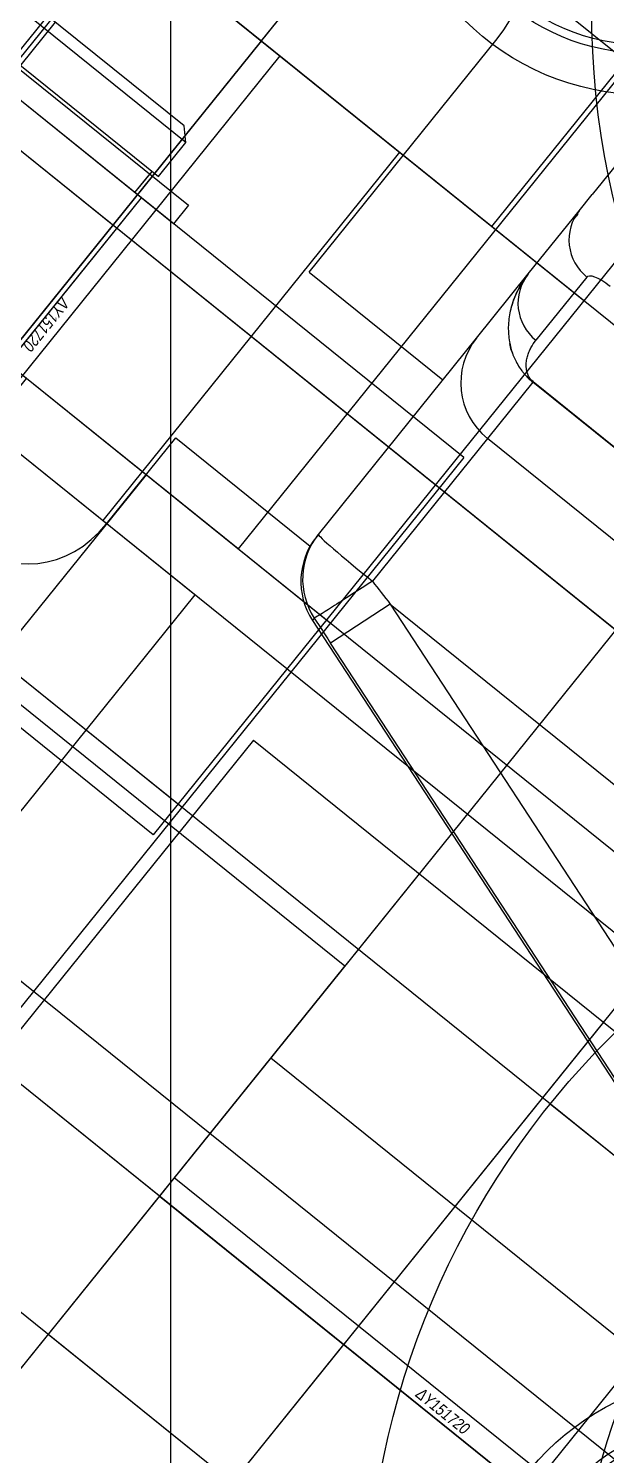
# Model space of a CAD drawing. Header units: millimetres. Extents: x 10462777 to 22643323, y 453826 to 1389191.
# Drawn here: x 11287432.7 to 11287457.2, y 584919.5 to 584979.8 of the extents above; entities that cross this region are included whole.
import ezdxf

# ---------------------------------------------------------------- set-up
doc = ezdxf.new("R2010")
doc.units = ezdxf.units.MM
doc.header["$LTSCALE"] = 200
doc.header["$MEASUREMENT"] = 0
for name, pattern in [('CENTER', [2, 1.25, -0.25, 0.25, -0.25]), ('HIDDEN', [3.75, 2.5, -1.25]), ('PHANTOM', [2.5, 1.25, -0.25, 0.25, -0.25, 0.25, -0.25])]:
    doc.linetypes.add(name, pattern=pattern)
doc.layers.get('0').update_dxf_attribs({"linetype": 'CONTINUOUS'})
for name, color, linetype in [('1', 1, 'CENTER'), ('5', 4, 'CONTINUOUS'), ('CENTER', 1, 'CONTINUOUS'), ('CL', 3, 'CONTINUOUS'), ('DR1501-002-005-002', 7, 'CONTINUOUS'), ('HL', 2, 'HIDDEN')]:
    doc.layers.add(name, color=color, linetype=linetype)
doc.layers.add('LAYOUT', color=8, linetype='CONTINUOUS', lineweight=25)
doc.styles.get("Standard").update_dxf_attribs({"font": 'SYMBOL'})

# ---------------------------------------------------------------- blocks, each defined once
blk = doc.blocks.new('A$C321A0869')
at = {"layer": '1', "color": 155, "linetype": 'Continuous'}
for p, q in [((55.33, 295.365), (60, 295.365)), ((60, 295.365), (60, 288.068)), ((69, 295.365), (81.67, 295.365)), ((69, 295.365), (69, 288.109)), ((60.497, 288.109), (60.608, 288.109)), ((60.608, 288.109), (71.269, 288.109)), ((71.269, 288.109), (74.751, 288.109)), ((74.751, 288.109), (78.185, 288.109)), ((78.185, 288.109), (79.061, 288.109)), ((85.833, 288.109), (79.061, 288.109)), ((57.622, 286.023), (44.742, 246.381)), ((57.742, 286.023), (57.622, 286.023)), ((76.203, 286.097), (72.769, 286.097)), ((44.961, 246.689), (57.352, 284.823)), ((60.218, 283.892), (57.352, 284.823)), ((68.255, 285.091), (60.502, 285.091)), ((71.308, 285.091), (68.255, 285.091)), ((68.255, 253.219), (68.255, 285.091)), ((71.308, 251.071), (71.308, 285.091)), ((71.308, 285.091), (71.336, 285.091)), ((71.336, 285.091), (71.336, 251.072)), ((60.218, 283.892), (47.828, 245.758)), ((60.218, 283.892), (60.218, 248.347))]:
    blk.add_line(p, q, dxfattribs=at)
for centre, major_axis, ratio, start_param, end_param in [((56.774, 301.138), (4.564, 4.564), 0.774597, 2.482535, 3.800651), ((80.226, 301.138), (-4.564, 4.564), 0.774597, 2.482535, 3.800651), ((60.497, 285.091), (3.023, 0), 0.998485, 1.570796, 2.827879), ((60.608, 285.091), (0, -3.018), 0.998485, 3.141593, 4.398675), ((60.608, 285.091), (0, 3.018), 0.035249, 0, 1.570796), ((71.269, 285.091), (0, 3.018), 0.99863, 0, 1.570796), ((74.751, 286.097), (0, 2.012), 0.984808, 0, 1.570796), ((78.185, 286.097), (0, -2.012), 0.984808, 3.141563, 4.712389)]:
    blk.add_ellipse(centre, major_axis=major_axis, ratio=ratio, start_param=start_param, end_param=end_param, dxfattribs=at)
for points, knots in [([(74.751, 288.109), (74.583, 288.103), (74.266, 288.091), (73.699, 287.981), (73.102, 287.769), (72.505, 287.405), (72.046, 286.986), (71.705, 286.531), (71.496, 286.106), (71.4, 285.793), (71.362, 285.628), (71.335, 285.479), (71.313, 285.3), (71.309, 285.157), (71.308, 285.091)], [0, 0, 0, 0, 0.130489, 0.246625, 0.442756, 0.599167, 0.723541, 0.821649, 0.897924, 0.92912, 0.943169, 0.956252, 0.979754, 1, 1, 1, 1]), ([(74.409, 288.077), (74.16, 288.063), (73.712, 287.981), (73.255, 287.815), (73.053, 287.719)], [0, 0, 0, 0, 0.567215, 1, 1, 1, 1]), ([(71.959, 286.881), (71.901, 286.812), (71.806, 286.683), (71.721, 286.533), (71.687, 286.468)], [0, 0, 0, 0, 0.593427, 1, 1, 1, 1]), ([(60.502, 285.091), (59.86, 285.301), (59.127, 285.542), (58.065, 285.901), (57.773, 286.004), (57.742, 286.023)], [0, 0, 0, 0, 0.5, 0.5, 1, 1, 1, 1]), ([(71.336, 285.091), (71.336, 285.189), (71.377, 285.357), (71.458, 285.506), (71.546, 285.621), (71.667, 285.741), (71.822, 285.853), (72.01, 285.949), (72.199, 286.018), (72.452, 286.08), (72.642, 286.097), (72.769, 286.097)], [0, 0, 0, 0, 0.0625, 0.125, 0.1875, 0.25, 0.375, 0.5, 0.625, 0.75, 1, 1, 1, 1])]:
    blk.add_open_spline(points, degree=3, knots=knots, dxfattribs=at)
for points, degree in [([(78.034, 288.05), (77.807, 288.073)], 1), ([(78.024, 288.077), (78.077, 288.093), (78.131, 288.101), (78.185, 288.109)], 3), ([(57.742, 286.023), (57.699, 285.889), (57.612, 285.622), (57.482, 285.222), (57.395, 284.956), (57.352, 284.823)], 3), ([(76.203, 286.097), (76.282, 286.097), (76.435, 285.955), (76.521, 285.395), (76.521, 285.091)], 3), ([(60.502, 285.091), (60.407, 284.691), (60.313, 284.292), (60.218, 283.892)], 3)]:
    blk.add_open_spline(points, degree=degree, dxfattribs=at)
blk = doc.blocks.new('A$C3D036A4C')
at = {"layer": 'CL'}
for p, q in [((85, 26), (85, 64)), ((0, 45), (100, 45))]:
    blk.add_line(p, q, dxfattribs=at)
at = {"layer": 'DR1501-002-005-002'}
for p, q in [((60, 26), (60, 64)), ((60, 64), (100, 64)), ((60, 55), (100, 55)), ((60, 35), (100, 35)), ((60, 26), (100, 26)), ((5, 0), (95, 0))]:
    blk.add_line(p, q, dxfattribs=at)
at = {"layer": 'HL'}
blk.add_line((77.5, 35), (77.5, 26), dxfattribs=at)
blk = doc.blocks.new('A$C148D47CC')
at = {"layer": '5'}
blk.add_line((82.5, 0), (82.5, 20), dxfattribs=at)
at = {"layer": 'CL'}
for p, q in [((90, 0), (90, 20)), ((0, 10), (175, 10))]:
    blk.add_line(p, q, dxfattribs=at)
at = {"layer": 'DR1501-002-005-002'}
for p, q in [((0, 20), (175, 20)), ((75, 0), (75, 20)), ((0, 0), (175, 0))]:
    blk.add_line(p, q, dxfattribs=at)
at = {"layer": 'HL'}
blk.add_line((81.5, 0), (81.5, 20), dxfattribs=at)
blk = doc.blocks.new('A$C69DB7109')
at = {"layer": '5'}
blk.add_line((7.5, -55), (7.5, -35), dxfattribs=at)
at = {"layer": 'CL'}
for p, q in [((15, -55), (15, -35)), ((-10, -45), (130, -45))]:
    blk.add_line(p, q, dxfattribs=at)
at = {"layer": 'DR1501-002-005-002'}
for p, q in [((-5, -35), (-5, -5)), ((-5, -35), (30, -35)), ((0, -55), (0, -35)), ((-5, -55), (30, -55)), ((-5, -85), (-5, -55))]:
    blk.add_line(p, q, dxfattribs=at)
at = {"layer": 'HL'}
blk.add_line((6.5, -55), (6.5, -35), dxfattribs=at)
at = {"layer": 'DR1501-002-005-002', "oblique": 8, "width": 0.85}
blk.add_text('DU151720', height=0.5, rotation=90, dxfattribs=at).set_placement((7.313, -41.318))
blk = doc.blocks.new('A$C46232C3D')
at = {"layer": 'CENTER'}
for p, q in [((3.5, 7.5), (2.35, 7.5)), ((41.5, 7.5), (42.65, 7.5))]:
    blk.add_line(p, q, dxfattribs=at)
at = {"layer": 'CL'}
for p, q in [((22.5, 15), (22.5, 0)), ((0, 7.5), (45, 7.5))]:
    blk.add_line(p, q, dxfattribs=at)
at = {"layer": 'DR1501-002-005-002'}
for p, q in [((0.5, 15), (0, 14.5)), ((0, 14.5), (0, 0.5)), ((2.35, 15), (0.5, 15)), ((0.5, 15), (0.5, 0)), ((2.35, 0), (2.35, 15)), ((3.5, 14.65), (2.35, 14.65)), ((41.5, 15), (3.5, 15)), ((3.5, 15), (3.5, 0)), ((3.5, 15), (3.5, 0)), ((41.5, 15), (41.5, 0)), ((41.5, 15), (41.5, 0)), ((41.5, 14.65), (42.65, 14.65)), ((44.5, 15), (42.65, 15)), ((42.65, 0), (42.65, 15)), ((45, 14.5), (44.5, 15)), ((44.5, 0), (44.5, 15)), ((45, 0.5), (45, 14.5)), ((0, 0.5), (0.5, 0)), ((3.5, 0.35), (2.35, 0.35)), ((41.5, 0.35), (42.65, 0.35)), ((44.5, 0), (45, 0.5)), ((0.5, 0), (2.35, 0)), ((3.5, 0), (41.5, 0)), ((42.65, 0), (44.5, 0))]:
    blk.add_line(p, q, dxfattribs=at)
blk = doc.blocks.new('A$C212748E0')
at = {"layer": 'CENTER'}
blk.add_line((9.25, 1), (9.25, 0), dxfattribs=at)
at = {"layer": 'DR1501-002-005-002'}
for p, q in [((0, 1), (19.823, 1)), ((0, 0), (0, 1)), ((2.1, 1), (2.1, 0)), ((16.4, 1), (16.4, 0)), ((19.823, 1), (19.823, 0)), ((19.823, 0), (0, 0))]:
    blk.add_line(p, q, dxfattribs=at)
blk = doc.blocks.new('A$C1D410D33')
at = {"layer": 'DR1501-002-005-002', "rotation": 90}
blk.add_blockref('A$C46232C3D', (16.75, 0), dxfattribs=at)
at = {"layer": 'DR1501-002-005-002'}
for p in [(0, 41.5), (0, 2.5)]:
    blk.add_blockref('A$C212748E0', p, dxfattribs=at)
blk = doc.blocks.new('A$C4F800965')
at = {"layer": 'CL'}
blk.add_line((0, 35), (70, 35), dxfattribs=at)
blk.add_circle((35, 35), 26, dxfattribs=at)
at = {"layer": 'DR1501-002-005-002'}
blk.add_circle((35, 35), 35, dxfattribs=at)
blk = doc.blocks.new('A$C59BF75ED')
at = {"layer": 'CL'}
blk.add_line((30, 45), (230, 45), dxfattribs=at)
at = {"layer": 'DR1501-002-005-002'}
for centre, radius in [((50, 75), 10.75), ((50, 75), 9), ((50, 75), 8.65), ((50, 15), 10.75), ((50, 15), 9), ((50, 15), 8.65)]:
    blk.add_circle(centre, radius, dxfattribs=at)
for name, p in [('A$C3D036A4C', (30, 0)), ('A$C69DB7109', (100, 90)), ('A$C4F800965', (0, 10)), ('A$C1D410D33', (105.75, 22.5)), ('A$C148D47CC', (25, 35))]:
    blk.add_blockref(name, p, dxfattribs=at)
blk = doc.blocks.new('A$C01323151')
at = {"layer": 'DR1501-002-005-002', "rotation": 90.00000000000004}
blk.add_blockref('A$C59BF75ED', (124.4, 152.367), dxfattribs=at)
blk = doc.blocks.new('A$C6B1410A9')
at = {"layer": 'DR1501-002-005-002', "rotation": 90.00000000000004}
blk.add_blockref('A$C59BF75ED', (124.4, 149.992), dxfattribs=at)
blk = doc.blocks.new('A$C256B494F')
at = {"layer": 'DR1501-002-005-002', "rotation": 180}
blk.add_blockref('A$C59BF75ED', (230, 264.787, -10.028), dxfattribs=at)
blk = doc.blocks.new('A$C1F8A417F')
at = {"ltscale": 10}
for name, p in [('A$C256B494F', (1576.882, 789.024, 10.028)), ('A$C6B1410A9', (1650.716, 788.607)), ('A$C01323151', (1633.375, 786.022))]:
    blk.add_blockref(name, p, dxfattribs=at)
at = {"layer": 'DR1501-002-005-002'}
blk.add_blockref('A$C321A0869', (1664.775, 743.024), dxfattribs=at)
blk = doc.blocks.new('A$C7DA30AB0')
at = {"layer": 'LAYOUT', "color": 6, "linetype": 'PHANTOM'}
blk.add_circle((3030.448, 3025.987, 0), 2693.021, dxfattribs=at)
blk = doc.blocks.new('A$C6F7E1649')
at = {"color": 2, "linetype": 'Continuous', "lineweight": -3, "ltscale": 10}
blk.add_line((1330, 335, 0), (770, 335, 0), dxfattribs=at)

msp = doc.modelspace()

# ---------------------------------------------------------------- block references
at = {"ltscale": 10, "rotation": 51.1429793073033}
msp.add_blockref('A$C1F8A417F', (11287165.47006, 582967.95012), dxfattribs=at)

# ---------------------------------------------------------------- next in the draw order: block references
at = {"ltscale": 10}
msp.add_blockref('A$C7DA30AB0', (11285684.40366, 580408.4363), dxfattribs=at)

# ---------------------------------------------------------------- next in the draw order: block references
at = {"ltscale": 10, "rotation": 270}
msp.add_blockref('A$C6F7E1649', (11287103.73988, 586135.42309, 0), dxfattribs=at)

doc.saveas('drawing.dxf')
